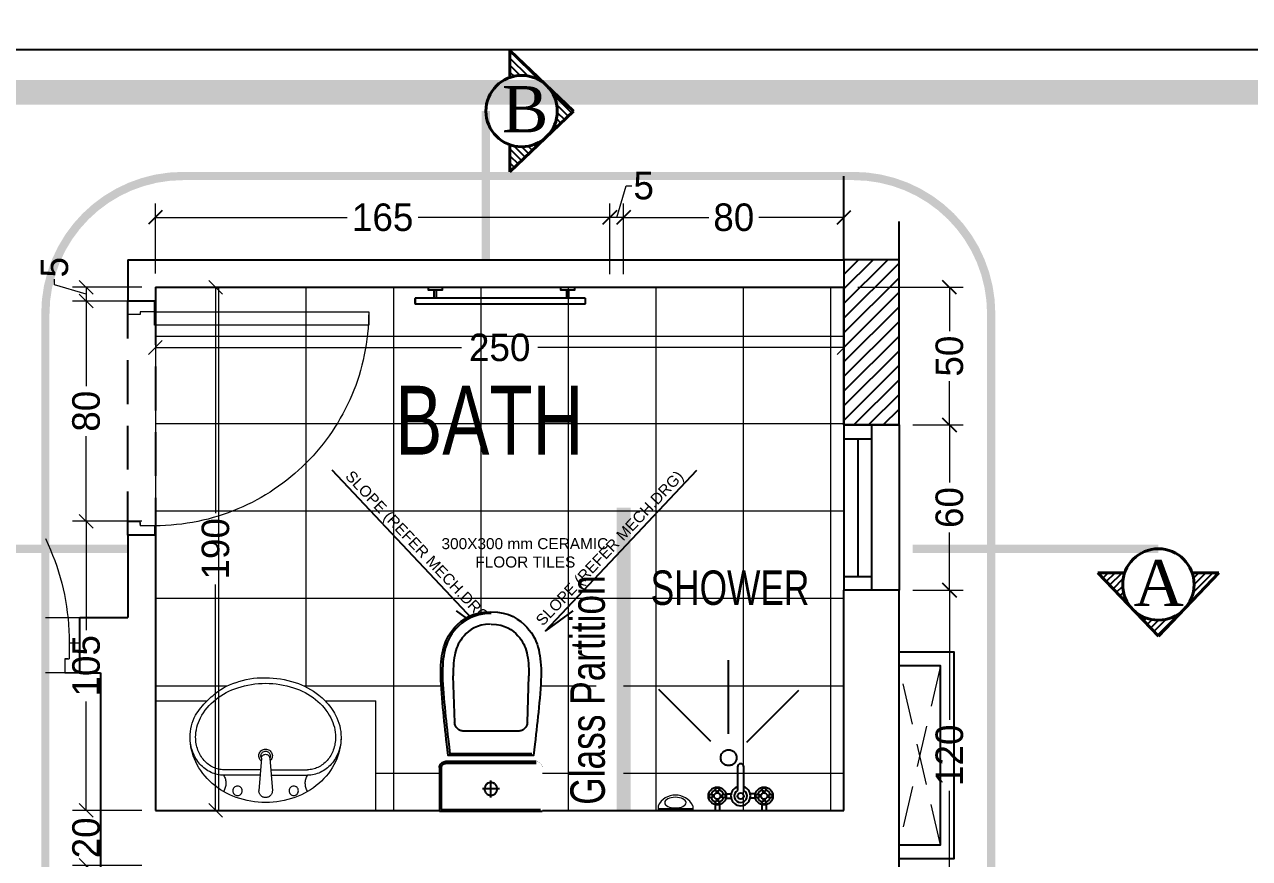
# Model space of a CAD drawing. Header units: centimetres. Extents: x 7997 to 116674, y 1017 to 13844.
# Drawn here: x 48161.3 to 48606.1, y 10478.3 to 10781.3 of the extents above; entities that cross this region are included whole.
import ezdxf
from ezdxf.xclip import XClip

# ---------------------------------------------------------------- set-up
doc = ezdxf.new("R2010")
doc.units = ezdxf.units.CM
doc.header["$LTSCALE"] = 200
doc.header["$XCLIPFRAME"] = 0
doc.header["$PDMODE"] = 2
for name, pattern in [('$0$DASHED', [0.75, 0.5, -0.25]), ('CENTER2', [1.125, 0.75, -0.125, 0.125, -0.125]), ('DASHED', [0.75, 0.5, -0.25]), ('HIDDEN2', [4.7625, 3.175, -1.5875])]:
    doc.linetypes.add(name, pattern=pattern)
for name, color, linetype in [('$0$WIN', 6, 'Continuous'), ('AFP-TOILET FIXTURE', 8, 'Continuous'), ('ARCH-TEXT', 6, 'Continuous'), ('AXIS', 9, 'CENTER2'), ('BATH-FUR', 8, 'Continuous'), ('COL', 1, 'Continuous'), ('DIM', 11, 'Continuous'), ('SLOPE', 4, 'Continuous'), ('STEPS', 7, 'Continuous'), ('TXT', 6, 'Continuous'), ('WINDOR', 6, 'Continuous'), ('wipeout', 85, 'Continuous'), ('Z-RUBBER', 8, 'Continuous')]:
    doc.layers.add(name, color=color, linetype=linetype)
for name, color, linetype, lineweight in [('$1$HAT', 8, 'Continuous', 9), ('FIXTURE', 6, 'Continuous', 13), ('HA', 251, 'Continuous', 0), ('HAT', 8, 'Continuous', 9), ('Layer1', 67, 'Continuous', 9), ('PLAN', 7, 'Continuous', 40), ('TEXT', 6, 'Continuous', 18), ('WALL', 3, 'Continuous', 25)]:
    doc.layers.add(name, color=color, linetype=linetype, lineweight=lineweight)
doc.styles.add('ROMAND', font='times.ttf')
doc.styles.add('Style-Arial', font='arial.ttf')
doc.styles.add('style8', font='swisscl.ttf', dxfattribs={"width": 0.8})
doc.styles.add('T2', font='')
doc.styles.get('T2').set_extended_font_data('Elisia')
doc.dimstyles.new('NORMAL-1', dxfattribs={"dimtxt": 10, "dimasz": 5, "dimexe": 5, "dimexo": 5, "dimgap": 1, "dimtad": 0, "dimdec": 0, "dimdsep": 46, "dimtxsty": 'T2', "dimblk1": 'OBLIQUE', "dimblk2": 'OBLIQUE', "dimsah": 1, "dimcen": 0.09, "dimclrd": 4, "dimclre": 4, "dimclrt": 6, "dimadec": 0, "dimazin": 0, "dimtfac": 1, "dimtdec": 0, "dimtofl": 0, "dimtmove": 1, "dimatfit": 3, "dimldrblk": 'OPEN30', "dimfxl": 0, "dimtolj": 1, "dimtzin": 0, "dimlwd": 5, "dimlwe": 5, "dimarcsym": 0})

# ---------------------------------------------------------------- blocks, each defined once
blk = doc.blocks.new('_OBLIQUE')
at = {"color": 0, "linetype": 'ByBlock'}
blk.add_line((-0.5, -0.5), (0.5, 0.5), dxfattribs=at)
blk = doc.blocks.new('*D133')
at = {"layer": 'Defpoints', "color": 0, "transparency": 16777216}
for p in [(48208.86, 10685.83), (48183.71, 10680.82), (48208.86, 10680.82)]:
    blk.add_point(p, dxfattribs=at)
at = {"layer": 'HAT', "color": 4, "lineweight": 5, "transparency": 16777216}
for p, q in [((48172.21, 10686.78), (48172.21, 10688.78)), ((48183.71, 10683.33), (48172.21, 10686.78)), ((48203.86, 10685.83), (48178.71, 10685.83)), ((48183.71, 10685.83), (48183.71, 10680.82)), ((48203.86, 10680.82), (48178.71, 10680.82))]:
    blk.add_line(p, q, dxfattribs=at)
at = {"layer": 'HAT', "color": 4, "lineweight": 5, "transparency": 16777216, "xscale": 5, "yscale": 5, "zscale": 5}
for p, rotation in [((48183.71, 10685.83), 90), ((48183.71, 10680.82), 270)]:
    blk.add_blockref('_OBLIQUE', p, dxfattribs=dict(at, rotation=rotation))
at = {"layer": 'HAT', "color": 6, "transparency": 16777216, "insert": (48172.21, 10693.11), "char_height": 10, "attachment_point": 5, "rotation": 90, "style": 'T2'}
blk.add_mtext('\\A1;5', dxfattribs=at)
blk = doc.blocks.new('_Open30')
at = {"color": 0, "linetype": 'ByBlock', "lineweight": -2}
for p, q in [((-1, 0.268), (0, 0)), ((0, 0), (-1, -0.268)), ((0, 0), (-1, 0))]:
    blk.add_line(p, q, dxfattribs=at)
blk = doc.blocks.new('*D134')
at = {"layer": 'Defpoints', "color": 0, "transparency": 16777216}
for p in [(48208.86, 10680.82), (48183.71, 10600.82), (48208.86, 10600.82)]:
    blk.add_point(p, dxfattribs=at)
at = {"layer": 'HAT', "color": 4, "lineweight": 5, "transparency": 16777216}
for p, q in [((48203.86, 10680.82), (48178.71, 10680.82)), ((48183.71, 10680.82), (48183.71, 10649.91)), ((48183.71, 10600.82), (48183.71, 10631.72)), ((48203.86, 10600.82), (48178.71, 10600.82))]:
    blk.add_line(p, q, dxfattribs=at)
at = {"layer": 'HAT', "color": 4, "lineweight": 5, "transparency": 16777216, "xscale": 5, "yscale": 5, "zscale": 5}
for p, rotation in [((48183.71, 10680.82), 90), ((48183.71, 10600.82), 270)]:
    blk.add_blockref('_OBLIQUE', p, dxfattribs=dict(at, rotation=rotation))
at = {"layer": 'HAT', "color": 6, "transparency": 16777216, "insert": (48183.71, 10640.82), "char_height": 10, "attachment_point": 5, "rotation": 90, "style": 'T2'}
blk.add_mtext('\\A1;80', dxfattribs=at)
blk = doc.blocks.new('*D135')
at = {"layer": 'Defpoints', "color": 0, "transparency": 16777216}
for p in [(48208.86, 10600.82), (48183.71, 10495.83), (48208.86, 10495.83)]:
    blk.add_point(p, dxfattribs=at)
at = {"layer": 'HAT', "color": 4, "lineweight": 5, "transparency": 16777216}
for p, q in [((48203.86, 10600.82), (48178.71, 10600.82)), ((48183.71, 10600.82), (48183.71, 10561.23)), ((48183.71, 10495.83), (48183.71, 10535.42)), ((48203.86, 10495.83), (48178.71, 10495.83))]:
    blk.add_line(p, q, dxfattribs=at)
at = {"layer": 'HAT', "color": 4, "lineweight": 5, "transparency": 16777216, "xscale": 5, "yscale": 5, "zscale": 5}
for p, rotation in [((48183.71, 10600.82), 90), ((48183.71, 10495.83), 270)]:
    blk.add_blockref('_OBLIQUE', p, dxfattribs=dict(at, rotation=rotation))
at = {"layer": 'HAT', "color": 6, "transparency": 16777216, "insert": (48183.71, 10548.33), "char_height": 10, "attachment_point": 5, "rotation": 90, "style": 'T2'}
blk.add_mtext('\\A1;105', dxfattribs=at)
blk = doc.blocks.new('*D136')
at = {"layer": 'Defpoints', "color": 0, "transparency": 16777216}
for p in [(48208.86, 10495.83), (48183.71, 10475.83), (48208.86, 10475.83)]:
    blk.add_point(p, dxfattribs=at)
at = {"layer": 'HAT', "color": 4, "lineweight": 5, "transparency": 16777216}
for p, q in [((48183.71, 10495.83), (48183.71, 10500.83)), ((48203.86, 10495.83), (48178.71, 10495.83)), ((48203.86, 10475.83), (48178.71, 10475.83)), ((48183.71, 10475.83), (48183.71, 10470.83))]:
    blk.add_line(p, q, dxfattribs=at)
at = {"layer": 'HAT', "color": 4, "lineweight": 5, "transparency": 16777216, "xscale": 5, "yscale": 5, "zscale": 5}
for p, rotation in [((48183.71, 10495.83), 270), ((48183.71, 10475.83), 90)]:
    blk.add_blockref('_OBLIQUE', p, dxfattribs=dict(at, rotation=rotation))
at = {"layer": 'HAT', "color": 6, "transparency": 16777216, "insert": (48183.71, 10485.83), "char_height": 10, "attachment_point": 5, "rotation": 90, "style": 'T2'}
blk.add_mtext('\\A1;20', dxfattribs=at)
blk = doc.blocks.new('*D144')
at = {"layer": 'Defpoints', "color": 0, "transparency": 16777216}
for p in [(48208.86, 10685.83), (48458.86, 10685.83), (48208.86, 10663.95)]:
    blk.add_point(p, dxfattribs=at)
at = {"layer": 'HAT', "color": 4, "lineweight": 5, "transparency": 16777216}
for p, q in [((48208.86, 10680.83), (48208.86, 10658.95)), ((48458.86, 10680.83), (48458.86, 10658.95)), ((48208.86, 10663.95), (48320, 10663.95)), ((48458.86, 10663.95), (48347.72, 10663.95))]:
    blk.add_line(p, q, dxfattribs=at)
at = {"layer": 'HAT', "color": 4, "lineweight": 5, "transparency": 16777216, "xscale": 5, "yscale": 5, "zscale": 5, "rotation": 180}
blk.add_blockref('_OBLIQUE', (48208.86, 10663.95), dxfattribs=at)
at = {"layer": 'HAT', "color": 4, "lineweight": 5, "transparency": 16777216, "xscale": 5, "yscale": 5, "zscale": 5}
blk.add_blockref('_OBLIQUE', (48458.86, 10663.95), dxfattribs=at)
at = {"layer": 'HAT', "color": 6, "transparency": 16777216, "insert": (48333.86, 10663.95), "char_height": 10, "attachment_point": 5, "style": 'T2'}
blk.add_mtext('\\A1;250', dxfattribs=at)
blk = doc.blocks.new('*D145')
at = {"layer": 'Defpoints', "color": 0, "transparency": 16777216}
for p in [(48208.86, 10685.83), (48208.86, 10495.83), (48230.69, 10495.83)]:
    blk.add_point(p, dxfattribs=at)
at = {"layer": 'HAT', "color": 4, "lineweight": 5, "transparency": 16777216}
for p, q in [((48213.86, 10685.83), (48235.69, 10685.83)), ((48230.69, 10685.83), (48230.69, 10603.74)), ((48230.69, 10495.83), (48230.69, 10577.93)), ((48213.86, 10495.83), (48235.69, 10495.83))]:
    blk.add_line(p, q, dxfattribs=at)
at = {"layer": 'HAT', "color": 4, "lineweight": 5, "transparency": 16777216, "xscale": 5, "yscale": 5, "zscale": 5}
for p, rotation in [((48230.69, 10685.83), 90), ((48230.69, 10495.83), 270)]:
    blk.add_blockref('_OBLIQUE', p, dxfattribs=dict(at, rotation=rotation))
at = {"layer": 'HAT', "color": 6, "transparency": 16777216, "insert": (48230.69, 10590.83), "char_height": 10, "attachment_point": 5, "rotation": 90, "style": 'T2'}
blk.add_mtext('\\A1;190', dxfattribs=at)
blk = doc.blocks.new('Faucet - Bathroom top')
for p, q in [((-3.96, 1.33), (-3.96, 2.16)), ((-3.29, 1.33), (-3.29, 2.16)), ((3.28, 1.33), (3.28, 2.16)), ((3.96, 1.33), (3.96, 2.16)), ((-4.11, 0.12), (-4.38, 0.12)), ((-3.75, 0.48), (-3.75, 0.75)), ((-3.5, 0.48), (-3.5, 0.75)), ((-3.15, 0.12), (-2.88, 0.12)), ((-2.29, 0.34), (-1.46, 0.34)), ((2.29, 0.34), (1.46, 0.34)), ((3.14, 0.12), (2.88, 0.12)), ((3.5, 0.48), (3.5, 0.75)), ((3.75, 0.48), (3.75, 0.75)), ((4.1, 0.12), (4.38, 0.12)), ((-4.1, -0.12), (-4.38, -0.12)), ((-3.75, -0.48), (-3.75, -0.75)), ((-3.5, -0.48), (-3.5, -0.75)), ((-3.14, -0.12), (-2.88, -0.12)), ((-2.29, -0.34), (-1.46, -0.34)), ((-0.5, -0.86), (-0.5, -4.5)), ((0.5, -4.5), (0.5, -0.86)), ((2.29, -0.34), (1.46, -0.34)), ((3.15, -0.12), (2.88, -0.12)), ((3.5, -0.48), (3.5, -0.75)), ((3.75, -0.48), (3.75, -0.75)), ((4.11, -0.12), (4.38, -0.12))]:
    blk.add_line(p, q)
for centre, radius in [((-3.62, 0), 1.38), ((-4.62, 0), 0.28), ((-3.62, 0), 0.5), ((-3.62, 1), 0.28), ((-2.62, 0), 0.28), ((0, 0), 0.5), ((3.62, 0), 1.38), ((2.62, 0), 0.28), ((3.62, 0), 0.5), ((3.62, 1), 0.28), ((4.62, 0), 0.28), ((-3.62, -1), 0.28), ((3.62, -1), 0.28)]:
    blk.add_circle(centre, radius)
for centre, radius, start, end in [((-3.62, 0), 1, 105.2407, 164.2093), ((-3.62, 0), 1, 16.4413, 74.0789), ((0, 0), 1.5, 289.6514, 250.3603), ((0, 0), 1, 300.3431, 239.7554), ((3.62, 0), 1, 106.12, 164.0884), ((3.62, 0), 1, 16.2342, 73.9047), ((-3.62, 0), 1, 196.2342, 253.9047), ((-3.62, 0), 1, 286.12, 344.0884), ((3.62, 0), 1, 196.4413, 254.0789), ((3.62, 0), 1, 285.2407, 344.2093), ((0, -4.5), 0.5, 180, 0)]:
    blk.add_arc(centre, radius, start, end)
blk = doc.blocks.new('A$C09BD7A02')
at = {"layer": 'AFP-TOILET FIXTURE', "elevation": 0}
for points in [[(1.7, 620), (0, 618.3)], [(0, 618.3), (0, 1.7)], [(20.4, 618.3), (0, 618.3)], [(18.7, 620), (1.7, 620)], [(20.4, 618.3), (18.7, 620)], [(20.4, 1.7), (20.4, 618.3)], [(0, 1.7), (1.7, 0)], [(20.4, 1.7), (0, 1.7)], [(1.7, 0), (18.7, 0)], [(18.7, 0), (20.4, 1.7)]]:
    blk.add_lwpolyline(points, dxfattribs=at)
at = {"layer": 'AFP-TOILET FIXTURE', "extrusion": (-3.82857e-16, 1, 0)}
for points, elevation in [([(-20.4, -60.4), (-50.4, -103)], 549.7), ([(-20.4, -60.4), (-50.4, -103)], 541.7), ([(-20.4, -114), (-50.4, -156.6)], 68.7), ([(-20.4, -114), (-50.4, -156.6)], 60.7)]:
    blk.add_lwpolyline(points, dxfattribs=dict(at, elevation=elevation))
at = {"layer": 'AFP-TOILET FIXTURE', "elevation": 0}
for points in [[(60.4, 570.7), (60.4, 520.7), (50.4, 520.7), (50.4, 570.7)], [(60.4, 89.7), (60.4, 39.7), (50.4, 39.7), (50.4, 89.7)]]:
    blk.add_lwpolyline(points, close=True, dxfattribs=at)
blk = doc.blocks.new('*D446')
at = {"layer": 'Defpoints', "color": 0, "transparency": 16777216}
for p in [(48458.86, 10685.83), (48478.86, 10635.83), (48497.18, 10635.83)]:
    blk.add_point(p, dxfattribs=at)
at = {"layer": 'DIM', "color": 4, "lineweight": 5, "transparency": 16777216}
for p, q in [((48463.86, 10685.83), (48502.18, 10685.83)), ((48497.18, 10685.83), (48497.18, 10669.93)), ((48497.18, 10635.83), (48497.18, 10651.74)), ((48483.86, 10635.83), (48502.18, 10635.83))]:
    blk.add_line(p, q, dxfattribs=at)
at = {"layer": 'DIM', "color": 4, "lineweight": 5, "transparency": 16777216, "xscale": 5, "yscale": 5, "zscale": 5}
for p, rotation in [((48497.18, 10685.83), 90), ((48497.18, 10635.83), 270)]:
    blk.add_blockref('_OBLIQUE', p, dxfattribs=dict(at, rotation=rotation))
at = {"layer": 'DIM', "color": 6, "transparency": 16777216, "insert": (48497.18, 10660.83), "char_height": 10, "attachment_point": 5, "rotation": 90, "style": 'T2'}
blk.add_mtext('\\A1;50', dxfattribs=at)
blk = doc.blocks.new('*D447')
at = {"layer": 'Defpoints', "color": 0, "transparency": 16777216}
for p in [(48478.86, 10635.83), (48478.86, 10575.83), (48497.18, 10575.83)]:
    blk.add_point(p, dxfattribs=at)
at = {"layer": 'DIM', "color": 4, "lineweight": 5, "transparency": 16777216}
for p, q in [((48483.86, 10635.83), (48502.18, 10635.83)), ((48497.18, 10635.83), (48497.18, 10614.93)), ((48497.18, 10575.83), (48497.18, 10596.74)), ((48483.86, 10575.83), (48502.18, 10575.83))]:
    blk.add_line(p, q, dxfattribs=at)
at = {"layer": 'DIM', "color": 4, "lineweight": 5, "transparency": 16777216, "xscale": 5, "yscale": 5, "zscale": 5}
for p, rotation in [((48497.18, 10635.83), 90), ((48497.18, 10575.83), 270)]:
    blk.add_blockref('_OBLIQUE', p, dxfattribs=dict(at, rotation=rotation))
at = {"layer": 'DIM', "color": 6, "transparency": 16777216, "insert": (48497.18, 10605.83), "char_height": 10, "attachment_point": 5, "rotation": 90, "style": 'T2'}
blk.add_mtext('\\A1;60', dxfattribs=at)
blk = doc.blocks.new('*D448')
at = {"layer": 'Defpoints', "color": 0, "transparency": 16777216}
for p in [(48478.86, 10575.83), (48478.86, 10455.83), (48497.18, 10455.83)]:
    blk.add_point(p, dxfattribs=at)
at = {"layer": 'DIM', "color": 4, "lineweight": 5, "transparency": 16777216}
for p, q in [((48483.86, 10575.83), (48502.18, 10575.83)), ((48497.18, 10575.83), (48497.18, 10528.74)), ((48497.18, 10455.83), (48497.18, 10502.93)), ((48483.86, 10455.83), (48502.18, 10455.83))]:
    blk.add_line(p, q, dxfattribs=at)
at = {"layer": 'DIM', "color": 4, "lineweight": 5, "transparency": 16777216, "xscale": 5, "yscale": 5, "zscale": 5}
for p, rotation in [((48497.18, 10575.83), 90), ((48497.18, 10455.83), 270)]:
    blk.add_blockref('_OBLIQUE', p, dxfattribs=dict(at, rotation=rotation))
at = {"layer": 'DIM', "color": 6, "transparency": 16777216, "insert": (48497.18, 10515.83), "char_height": 10, "attachment_point": 5, "rotation": 90, "style": 'T2'}
blk.add_mtext('\\A1;120', dxfattribs=at)
blk = doc.blocks.new('*D878')
at = {"layer": 'Defpoints', "color": 0, "transparency": 16777216}
for p in [(48378.86, 10711.22), (48378.86, 10685.64), (48458.86, 10685.83)]:
    blk.add_point(p, dxfattribs=at)
at = {"layer": 'DIM', "color": 4, "lineweight": 5, "transparency": 16777216}
for p, q in [((48378.86, 10690.64), (48378.86, 10716.22)), ((48458.86, 10690.83), (48458.86, 10716.22)), ((48378.86, 10711.22), (48409.77, 10711.22)), ((48458.86, 10711.22), (48427.96, 10711.22))]:
    blk.add_line(p, q, dxfattribs=at)
at = {"layer": 'DIM', "color": 4, "lineweight": 5, "transparency": 16777216, "xscale": 5, "yscale": 5, "zscale": 5, "rotation": 180}
blk.add_blockref('_OBLIQUE', (48378.86, 10711.22), dxfattribs=at)
at = {"layer": 'DIM', "color": 4, "lineweight": 5, "transparency": 16777216, "xscale": 5, "yscale": 5, "zscale": 5}
blk.add_blockref('_OBLIQUE', (48458.86, 10711.22), dxfattribs=at)
at = {"layer": 'DIM', "color": 6, "transparency": 16777216, "insert": (48418.86, 10711.22), "char_height": 10, "attachment_point": 5, "style": 'T2'}
blk.add_mtext('\\A1;80', dxfattribs=at)
blk = doc.blocks.new('*D879')
at = {"layer": 'Defpoints', "color": 0, "transparency": 16777216}
for p in [(48373.86, 10711.22), (48373.86, 10685.64), (48378.86, 10685.64)]:
    blk.add_point(p, dxfattribs=at)
at = {"layer": 'DIM', "color": 4, "lineweight": 5, "transparency": 16777216}
for p, q in [((48376.36, 10711.22), (48379.81, 10722.72)), ((48379.81, 10722.72), (48381.81, 10722.72)), ((48373.86, 10690.64), (48373.86, 10716.22)), ((48378.86, 10690.64), (48378.86, 10716.22)), ((48378.86, 10711.22), (48373.86, 10711.22))]:
    blk.add_line(p, q, dxfattribs=at)
at = {"layer": 'DIM', "color": 4, "lineweight": 5, "transparency": 16777216, "xscale": 5, "yscale": 5, "zscale": 5, "rotation": 180}
blk.add_blockref('_OBLIQUE', (48373.86, 10711.22), dxfattribs=at)
at = {"layer": 'DIM', "color": 4, "lineweight": 5, "transparency": 16777216, "xscale": 5, "yscale": 5, "zscale": 5}
blk.add_blockref('_OBLIQUE', (48378.86, 10711.22), dxfattribs=at)
at = {"layer": 'DIM', "color": 6, "transparency": 16777216, "insert": (48386.14, 10722.72), "char_height": 10, "attachment_point": 5, "style": 'T2'}
blk.add_mtext('\\A1;5', dxfattribs=at)
blk = doc.blocks.new('*D880')
at = {"layer": 'Defpoints', "color": 0, "transparency": 16777216}
for p in [(48208.86, 10711.22), (48208.86, 10685.83), (48373.86, 10685.64)]:
    blk.add_point(p, dxfattribs=at)
at = {"layer": 'DIM', "color": 4, "lineweight": 5, "transparency": 16777216}
for p, q in [((48208.86, 10690.83), (48208.86, 10716.22)), ((48373.86, 10690.64), (48373.86, 10716.22)), ((48208.86, 10711.22), (48278.46, 10711.22)), ((48373.86, 10711.22), (48304.27, 10711.22))]:
    blk.add_line(p, q, dxfattribs=at)
at = {"layer": 'DIM', "color": 4, "lineweight": 5, "transparency": 16777216, "xscale": 5, "yscale": 5, "zscale": 5, "rotation": 180}
blk.add_blockref('_OBLIQUE', (48208.86, 10711.22), dxfattribs=at)
at = {"layer": 'DIM', "color": 4, "lineweight": 5, "transparency": 16777216, "xscale": 5, "yscale": 5, "zscale": 5}
blk.add_blockref('_OBLIQUE', (48373.86, 10711.22), dxfattribs=at)
at = {"layer": 'DIM', "color": 6, "transparency": 16777216, "insert": (48291.36, 10711.22), "char_height": 10, "attachment_point": 5, "style": 'T2'}
blk.add_mtext('\\A1;165', dxfattribs=at)
blk = doc.blocks.new('08-TITLE SHEET-selattin', base_point=(45714.81, -203081.37))
at = {"color": 0}
blk.add_lwpolyline([(51244.81, -203081.37), (45714.81, -203081.37), (45714.81, -206921.37), (51244.81, -206921.37)], close=True, dxfattribs=at)
at = {"color": 0, "linetype": 'ByBlock', "const_width": 17.04}
blk.add_lwpolyline([(45744.29, -206891.89), (51215.34, -206891.89), (51215.34, -203110.84), (45744.29, -203110.84)], close=True, dxfattribs=at)
at = {"layer": 'HA', "ltscale": 1.2}
blk.add_lwpolyline([(45714.81, -203081.37), (51244.81, -203081.37), (51244.81, -206921.37), (45714.81, -206921.37)], close=True, dxfattribs=at)
blk = doc.blocks.new('A$C414D25BB')
at = {"layer": 'Z-RUBBER', "ltscale": 0.05}
h = blk.add_hatch(dxfattribs=at)
h.set_pattern_fill('ANSI31', color=256, style=0)
h.set_pattern_definition([(45, (-21734.0303, -7392.24753), (-0.08838834765, 0.08838834765), [])])
h.paths.add_polyline_path([(0.114, 0.0618, -5.138733), (0.1155, 0.0618), (0.1155, 0.0603), (0.1162, 0.0603), (0.1155, 0.0581), (0.1162, 0.0581), (0.1147, 0.0556), (0.1132, 0.0581), (0.114, 0.0581), (0.1132, 0.0603), (0.114, 0.0603)])
at = {"layer": 'FIXTURE'}
for p, q in [((0.8572, 0.9156), (0.8572, 0.1156)), ((0.9072, 0.9156), (0.8572, 0.9156)), ((0.9072, 0.1156), (0.9072, 0.9156)), ((0.1072, 0.1156), (0.0722, 0.1156)), ((0.0722, 0.1156), (0.0722, 0.0156)), ((0.1072, 0.1156), (0.1072, 0.0616)), ((0.8572, 0.1156), (0.9072, 0.1156)), ((0.9072, 0.1156), (0.9472, 0.1156)), ((0.9072, 0.1156), (0.9072, 0.0616)), ((0.9472, 0.1156), (0.9472, 0.0156)), ((0.1192, 0.0616), (0.1072, 0.0616)), ((0.1122, 0.0616), (0.1222, 0.0616)), ((0.1222, 0.0616), (0.1222, 0.0156)), ((0.9072, 0.0616), (0.8972, 0.0616)), ((0.8972, 0.0616), (0.8972, 0.0156)), ((0.1222, 0.0156), (0.0722, 0.0156)), ((0.8972, 0.0156), (0.9472, 0.0156))]:
    blk.add_line(p, q, dxfattribs=at)
blk.add_lwpolyline([(0.9055, 0.0616), (0.904, 0.0616)], dxfattribs=at)
blk.add_arc((0.9072, 0.1156), 0.8, 90, 180, dxfattribs=at)
blk = doc.blocks.new('A$C397E50C8')
at = {"layer": 'Layer1', "color": 8}
for p, q in [((0.8, 0.514), (0.8, 0.114)), ((0.385, 0.3222), (0.3755, 0.441)), ((0.415, 0.3222), (0.4245, 0.441)), ((0.38, 0.3845), (0.2477, 0.3845)), ((0.38, 0.3645), (0.2477, 0.3645)), ((0.42, 0.3845), (0.5523, 0.3845)), ((0.42, 0.3645), (0.5523, 0.3645)), ((0, 0.114), (0.1875, 0.114)), ((0.6161, 0.114), (0.8, 0.114))]:
    blk.add_line(p, q, dxfattribs=at)
for centre in [(0.298, 0.441), (0.502, 0.441)]:
    blk.add_circle(centre, 0.017, dxfattribs=at)
for centre, radius, start, end in [((0.3861, 0.2061), 0.275, 109.7015, 130.8429), ((0.4, 0.1673), 0.3162, 90, 109.7015), ((0.4, 0.441), 0.0245, 0, 180), ((0.4, 0.1673), 0.3162, 70.2985, 90), ((0.4139, 0.2061), 0.275, 49.1571, 70.2985), ((0.3647, 0.2308), 0.2423, 130.8429, 154.3988), ((0.1998, 0.4137), 0.0561, 328.5927, 32.0804), ((0.6002, 0.4137), 0.0561, 147.9196, 211.4073), ((0.4353, 0.2308), 0.2423, 25.6012, 49.1571), ((0.2545, 0.2621), 0.1239, 115.1324, 138.557), ((0.2545, 0.2621), 0.1039, 115.1324, 138.557), ((0.2477, 0.2766), 0.1079, 90, 115.1324), ((0.2477, 0.2766), 0.0879, 90, 115.1324), ((0.5523, 0.2766), 0.1079, 64.8676, 90), ((0.5523, 0.2766), 0.0879, 64.8676, 90), ((0.5455, 0.2621), 0.1039, 41.443, 64.8676), ((0.5455, 0.2621), 0.1239, 41.443, 64.8676), ((0.3317, 0.2466), 0.2057, 154.3988, 180), ((0.2652, 0.2527), 0.1381, 138.557, 159.911), ((0.2652, 0.2527), 0.1181, 138.557, 159.911), ((0.4, 0.314), 0.0245, 130.1483, 49.8517), ((0.4, 0.314), 0.017, 151.52, 28.48), ((0.4, 0.3234), 0.015, 184.5957, 355.4043), ((0.5348, 0.2527), 0.1181, 20.089, 41.443), ((0.5348, 0.2527), 0.1381, 20.089, 41.443), ((0.4683, 0.2466), 0.2057, 0, 25.6012), ((0.2818, 0.2466), 0.1558, 159.911, 180), ((0.2818, 0.2466), 0.1358, 159.911, 180), ((0.5182, 0.2466), 0.1358, 0, 20.089), ((0.5182, 0.2466), 0.1558, 0, 20.089), ((0.298, 0.2466), 0.172, 180, 207.7048), ((0.298, 0.2466), 0.152, 180, 207.7048), ((0.502, 0.2466), 0.152, 332.2952, 0), ((0.502, 0.2466), 0.172, 332.2952, 0), ((0.39, 0.3175), 0.2871, 211.6966, 225.1435), ((0.3472, 0.2725), 0.2075, 207.7048, 231.7336), ((0.4528, 0.2725), 0.2075, 308.2664, 332.2952), ((0.4528, 0.2725), 0.2275, 315.8627, 332.2952), ((0.39, 0.3175), 0.2871, 225.1435, 230.6034), ((0.3551, 0.2568), 0.2183, 227.5536, 253.317), ((0.3792, 0.313), 0.2592, 231.7336, 251.9061), ((0.4208, 0.313), 0.2592, 288.0939, 308.2664), ((0.4208, 0.313), 0.2792, 288.0939, 308.2664), ((0.4528, 0.2725), 0.2275, 308.2664, 315.8627), ((0.39, 0.3175), 0.2871, 249.6954, 271.4336), ((0.4, 0.3768), 0.3263, 251.9061, 270), ((0.4, 0.3768), 0.3263, 270, 288.0939), ((0.4, 0.3768), 0.3463, 270, 288.0939), ((0.4, 0.3768), 0.3463, 269.5314, 270)]:
    blk.add_arc(centre, radius, start, end, dxfattribs=at)
blk = doc.blocks.new('CLOSET')
blk.add_wipeout([(-2144343.9545, -2148345.497), (-2144343.7934, -2148345.4974), (-2144343.7873, -2148345.4993), (-2144343.7794, -2148345.505), (-2144343.7776, -2148345.508), (-2144343.7751, -2148345.515), (-2144343.7744, -2148345.5189), (-2144343.7744, -2148345.8484), (-2144343.7759, -2148345.8564), (-2144343.7786, -2148345.8613), (-2144343.7808, -2148345.8639), (-2144343.7831, -2148345.8657), (-2144343.7887, -2148345.8686), (-2144343.7919, -2148345.8699), (-2144343.7963, -2148345.8703), (-2144343.9545, -2148345.8703), (-2144343.9545, -2148345.5064)]).dxf.layer = 'wipeout'
at = {"layer": 'BATH-FUR', "color": 8, "linetype": 'Continuous'}
for p, q in [((-2144343.9545, -2148345.8703), (-2144343.9545, -2148345.497)), ((-2144343.9479, -2148345.8638), (-2144343.9479, -2148345.5036)), ((-2144343.781, -2148345.5189), (-2144343.781, -2148345.8484)), ((-2144343.8736, -2148345.6527), (-2144343.8736, -2148345.7146)), ((-2144343.9045, -2148345.6837), (-2144343.8426, -2148345.6837)), ((-2144343.7963, -2148345.8703), (-2144343.9545, -2148345.8703)), ((-2144343.7963, -2148345.8638), (-2144343.9479, -2148345.8638))]:
    blk.add_line(p, q, dxfattribs=at)
blk.add_circle((-2144343.8736, -2148345.6838), 0.0231, dxfattribs=at)
blk.add_arc((-2144343.7963, -2148345.8484), 0.0153, 270, 0, dxfattribs=at)
blk.add_wipeout([(-2144343.7525, -2148345.529), (-2144343.6907, -2148345.5216), (-2144343.6597, -2148345.5181), (-2144343.6433, -2148345.5164), (-2144343.6188, -2148345.5138), (-2144343.6024, -2148345.5122), (-2144343.5802, -2148345.51), (-2144343.5662, -2148345.5087), (-2144343.5443, -2148345.5068), (-2144343.5269, -2148345.5052), (-2144343.5042, -2148345.5036), (-2144343.4818, -2148345.5024), (-2144343.4616, -2148345.5017), (-2144343.4433, -2148345.5016), (-2144343.4304, -2148345.502), (-2144343.4241, -2148345.5022), (-2144343.4064, -2148345.5037), (-2144343.4006, -2148345.5043), (-2144343.3841, -2148345.5069), (-2144343.3682, -2148345.5103), (-2144343.3578, -2148345.513), (-2144343.3464, -2148345.5167), (-2144343.3403, -2148345.5191), (-2144343.331, -2148345.5231), (-2144343.3209, -2148345.5283), (-2144343.3093, -2148345.5352), (-2144343.3036, -2148345.5392), (-2144343.2967, -2148345.5442), (-2144343.2916, -2148345.5486), (-2144343.2841, -2148345.5554), (-2144343.276, -2148345.5631), (-2144343.2639, -2148345.5775), (-2144343.2521, -2148345.5953), (-2144343.2478, -2148345.6028), (-2144343.2424, -2148345.6158), (-2144343.239, -2148345.625), (-2144343.2361, -2148345.6348), (-2144343.234, -2148345.644), (-2144343.2331, -2148345.6494), (-2144343.2308, -2148345.6692), (-2144343.2303, -2148345.6868), (-2144343.2309, -2148345.7003), (-2144343.2319, -2148345.7114), (-2144343.2337, -2148345.7216), (-2144343.2349, -2148345.7287), (-2144343.2385, -2148345.741), (-2144343.2421, -2148345.7512), (-2144343.2442, -2148345.7563), (-2144343.2497, -2148345.767), (-2144343.2521, -2148345.7723), (-2144343.2594, -2148345.7837), (-2144343.2683, -2148345.7954), (-2144343.2781, -2148345.8063), (-2144343.2916, -2148345.819), (-2144343.2991, -2148345.825), (-2144343.3105, -2148345.833), (-2144343.3171, -2148345.8374), (-2144343.3272, -2148345.8428), (-2144343.3373, -2148345.8474), (-2144343.3526, -2148345.8529), (-2144343.363, -2148345.8559), (-2144343.3787, -2148345.8597), (-2144343.4006, -2148345.8633), (-2144343.4367, -2148345.8659), (-2144343.4639, -2148345.8659), (-2144343.4943, -2148345.8646), (-2144343.5186, -2148345.863), (-2144343.5436, -2148345.861), (-2144343.5774, -2148345.8579), (-2144343.6106, -2148345.8546), (-2144343.627, -2148345.8529), (-2144343.6559, -2148345.8499), (-2144343.6729, -2148345.848), (-2144343.6936, -2148345.8457), (-2144343.7223, -2148345.8421), (-2144343.7525, -2148345.8386), (-2144343.7525, -2148345.5476)]).dxf.layer = 'wipeout'
at = {"color": 8, "ltscale": 0.001, "const_width": 0.000508}
for points in [[(-2144343.9545, -2148345.497), (-2144343.7963, -2148345.497), (-2144343.7906, -2148345.4978), (-2144343.7839, -2148345.5008), (-2144343.7794, -2148345.505), (-2144343.7759, -2148345.5111), (-2144343.7744, -2148345.5189), (-2144343.7744, -2148345.8484), (-2144343.7759, -2148345.8564), (-2144343.7786, -2148345.8613), (-2144343.7808, -2148345.8639), (-2144343.7854, -2148345.8674), (-2144343.7919, -2148345.8699), (-2144343.7963, -2148345.8703), (-2144343.9545, -2148345.8703), (-2144343.9545, -2148345.497)], [(-2144343.7525, -2148345.529), (-2144343.7525, -2148345.8386), (-2144343.6515, -2148345.8504), (-2144343.5858, -2148345.857), (-2144343.5269, -2148345.8624), (-2144343.4865, -2148345.865), (-2144343.4464, -2148345.866), (-2144343.421, -2148345.8651), (-2144343.4006, -2148345.8633), (-2144343.3787, -2148345.8597), (-2144343.363, -2148345.8559), (-2144343.3475, -2148345.8513), (-2144343.3323, -2148345.8451), (-2144343.3171, -2148345.8374), (-2144343.3039, -2148345.8286), (-2144343.2944, -2148345.8213), (-2144343.2832, -2148345.8114), (-2144343.2731, -2148345.8011), (-2144343.2635, -2148345.7896), (-2144343.2552, -2148345.7777), (-2144343.2442, -2148345.7563), (-2144343.24, -2148345.7461), (-2144343.2349, -2148345.7289), (-2144343.2313, -2148345.7076), (-2144343.2305, -2148345.693), (-2144343.2302, -2148345.6806), (-2144343.231, -2148345.6647), (-2144343.2331, -2148345.6494), (-2144343.2349, -2148345.6387), (-2144343.2406, -2148345.6197), (-2144343.2507, -2148345.5979), (-2144343.2639, -2148345.5775), (-2144343.276, -2148345.5631), (-2144343.2887, -2148345.5511), (-2144343.3036, -2148345.5392), (-2144343.3145, -2148345.5319), (-2144343.3272, -2148345.5248), (-2144343.3424, -2148345.5182), (-2144343.3526, -2148345.5147), (-2144343.3714, -2148345.5096), (-2144343.3877, -2148345.5063), (-2144343.4043, -2148345.5039), (-2144343.4304, -2148345.502), (-2144343.4518, -2148345.5015), (-2144343.4713, -2148345.5019), (-2144343.4922, -2148345.5028), (-2144343.5042, -2148345.5036), (-2144343.5223, -2148345.5049), (-2144343.5662, -2148345.5087), (-2144343.5942, -2148345.5114), (-2144343.6224, -2148345.5142), (-2144343.6515, -2148345.5172), (-2144343.6907, -2148345.5216), (-2144343.7525, -2148345.529)]]:
    blk.add_lwpolyline(points, dxfattribs=at)
at = {"layer": 'BATH-FUR', "color": 8, "linetype": 'Continuous'}
for p, q in [((-2144343.7744, -2148345.5189), (-2144343.7744, -2148345.8484)), ((-2144343.7459, -2148345.5348), (-2144343.7459, -2148345.8328)), ((-2144343.6319, -2148345.5514), (-2144343.4631, -2148345.5464)), ((-2144343.6637, -2148345.5842), (-2144343.6637, -2148345.7825)), ((-2144343.6319, -2148345.8153), (-2144343.4631, -2148345.8203))]:
    blk.add_line(p, q, dxfattribs=at)
for points in [[(-2144343.23, -2148345.6841), (-2144343.2313, -2148345.66), (-2144343.2349, -2148345.6387), (-2144343.2406, -2148345.6197), (-2144343.2478, -2148345.6028), (-2144343.2564, -2148345.5879), (-2144343.2659, -2148345.5747), (-2144343.276, -2148345.5631), (-2144343.2864, -2148345.553), (-2144343.2967, -2148345.5442), (-2144343.307, -2148345.5367), (-2144343.3171, -2148345.5302), (-2144343.3272, -2148345.5248), (-2144343.3373, -2148345.5202), (-2144343.3475, -2148345.5163), (-2144343.3578, -2148345.513), (-2144343.3682, -2148345.5103), (-2144343.3787, -2148345.5079), (-2144343.3895, -2148345.5059), (-2144343.4006, -2148345.5043), (-2144343.4121, -2148345.5031), (-2144343.4241, -2148345.5022), (-2144343.4367, -2148345.5017), (-2144343.4499, -2148345.5015), (-2144343.4639, -2148345.5017), (-2144343.4787, -2148345.5022), (-2144343.4943, -2148345.5029), (-2144343.5104, -2148345.504), (-2144343.5269, -2148345.5052), (-2144343.5436, -2148345.5066), (-2144343.5605, -2148345.5081), (-2144343.5774, -2148345.5097), (-2144343.5942, -2148345.5114), (-2144343.6106, -2148345.513), (-2144343.627, -2148345.5147), (-2144343.6433, -2148345.5164), (-2144343.6597, -2148345.5181), (-2144343.6764, -2148345.52), (-2144343.6936, -2148345.5219), (-2144343.7113, -2148345.524), (-2144343.7525, -2148345.529), (-2144343.7525, -2148345.8386), (-2144343.7113, -2148345.8436), (-2144343.6936, -2148345.8457), (-2144343.6764, -2148345.8476), (-2144343.6597, -2148345.8495), (-2144343.6433, -2148345.8512), (-2144343.627, -2148345.8529), (-2144343.6106, -2148345.8546), (-2144343.5942, -2148345.8562), (-2144343.5774, -2148345.8579), (-2144343.5605, -2148345.8595), (-2144343.5436, -2148345.861), (-2144343.5269, -2148345.8624), (-2144343.5104, -2148345.8636), (-2144343.4943, -2148345.8646), (-2144343.4787, -2148345.8654), (-2144343.4639, -2148345.8659), (-2144343.4499, -2148345.8661), (-2144343.4367, -2148345.8659), (-2144343.4241, -2148345.8654), (-2144343.4121, -2148345.8645), (-2144343.4006, -2148345.8633), (-2144343.3895, -2148345.8617), (-2144343.3787, -2148345.8597), (-2144343.3682, -2148345.8573), (-2144343.3578, -2148345.8546), (-2144343.3475, -2148345.8513), (-2144343.3373, -2148345.8474), (-2144343.3272, -2148345.8428), (-2144343.3171, -2148345.8374), (-2144343.307, -2148345.8309), (-2144343.2967, -2148345.8234), (-2144343.2864, -2148345.8146), (-2144343.276, -2148345.8045), (-2144343.2659, -2148345.7929), (-2144343.2564, -2148345.7797), (-2144343.2478, -2148345.7648), (-2144343.2406, -2148345.7479), (-2144343.2349, -2148345.7289), (-2144343.2313, -2148345.7076), (-2144343.23, -2148345.6835)], [(-2144343.2365, -2148345.6832), (-2144343.2378, -2148345.7069), (-2144343.2414, -2148345.7274), (-2144343.2468, -2148345.7457), (-2144343.2537, -2148345.7618), (-2144343.2619, -2148345.7762), (-2144343.2711, -2148345.7888), (-2144343.2808, -2148345.7999), (-2144343.2908, -2148345.8097), (-2144343.3008, -2148345.8182), (-2144343.3107, -2148345.8255), (-2144343.3204, -2148345.8317), (-2144343.3301, -2148345.8369), (-2144343.3398, -2148345.8414), (-2144343.3496, -2148345.8451), (-2144343.3596, -2148345.8482), (-2144343.3697, -2148345.8509), (-2144343.38, -2148345.8532), (-2144343.3906, -2148345.8552), (-2144343.4014, -2148345.8567), (-2144343.4127, -2148345.858), (-2144343.4245, -2148345.8588), (-2144343.4369, -2148345.8593), (-2144343.4499, -2148345.8595), (-2144343.4638, -2148345.8593), (-2144343.4785, -2148345.8589), (-2144343.4939, -2148345.8581), (-2144343.5099, -2148345.8571), (-2144343.5263, -2148345.8558), (-2144343.5431, -2148345.8544), (-2144343.5599, -2148345.8529), (-2144343.5768, -2148345.8513), (-2144343.5935, -2148345.8497), (-2144343.61, -2148345.848), (-2144343.6263, -2148345.8464), (-2144343.6426, -2148345.8447), (-2144343.659, -2148345.8429), (-2144343.6757, -2148345.8411), (-2144343.6928, -2148345.8392), (-2144343.7105, -2148345.8371), (-2144343.7459, -2148345.8328), (-2144343.7459, -2148345.5348)], [(-2144343.2749, -2148345.6822), (-2144343.276, -2148345.6638), (-2144343.2789, -2148345.6476), (-2144343.2832, -2148345.6338), (-2144343.2885, -2148345.6218), (-2144343.2947, -2148345.6112), (-2144343.3016, -2148345.6018), (-2144343.3092, -2148345.5933), (-2144343.3171, -2148345.5856), (-2144343.3251, -2148345.5789), (-2144343.3329, -2148345.5732), (-2144343.3404, -2148345.5685), (-2144343.3478, -2148345.5645), (-2144343.3552, -2148345.5612), (-2144343.3628, -2148345.5584), (-2144343.3708, -2148345.5559), (-2144343.3792, -2148345.5536), (-2144343.3881, -2148345.5517), (-2144343.3972, -2148345.55), (-2144343.4066, -2148345.5487), (-2144343.4165, -2148345.5476), (-2144343.427, -2148345.5469), (-2144343.4382, -2148345.5464), (-2144343.4631, -2148345.5463)], [(-2144343.2749, -2148345.6846), (-2144343.276, -2148345.7029), (-2144343.2789, -2148345.7191), (-2144343.2832, -2148345.7329), (-2144343.2885, -2148345.745), (-2144343.2947, -2148345.7555), (-2144343.3016, -2148345.7649), (-2144343.3092, -2148345.7734), (-2144343.3171, -2148345.7811), (-2144343.3251, -2148345.7879), (-2144343.3329, -2148345.7935), (-2144343.3404, -2148345.7982), (-2144343.3478, -2148345.8022), (-2144343.3552, -2148345.8055), (-2144343.3628, -2148345.8083), (-2144343.3708, -2148345.8108), (-2144343.3792, -2148345.8131), (-2144343.3881, -2148345.815), (-2144343.3972, -2148345.8167), (-2144343.4066, -2148345.818), (-2144343.4165, -2148345.8191), (-2144343.427, -2148345.8198), (-2144343.4382, -2148345.8203), (-2144343.4631, -2148345.8205)]]:
    blk.add_lwpolyline(points, dxfattribs=at)
for centre, radius, start, end in [((-2144343.6309, -2148345.5842), 0.0329, 91.6968, 180), ((-2144343.6309, -2148345.7825), 0.0329, 180, 268.3032), ((-2144343.7963, -2148345.8484), 0.0219, 270, 0)]:
    blk.add_arc(centre, radius, start, end, dxfattribs=at)
blk = doc.blocks.new('05-GF COLUMNS-Essa', base_point=(34188.06, 8657))
at = {"layer": 'COL', "ltscale": 0.05}
h = blk.add_hatch(dxfattribs=at)
h.set_pattern_fill('ANSI31', color=8, scale=30)
h.set_pattern_definition([(45, (-39757.2027, -54636.4848), (-2.65165043, 2.65165043), [])])
h.paths.add_polyline_path([(35208.06, 9677), (35228.06, 9677), (35228.06, 9737), (35208.06, 9737)])
at = {"layer": 'COL'}
blk.add_lwpolyline([(35208.06, 9677), (35228.06, 9677), (35228.06, 9737), (35208.06, 9737)], close=True, dxfattribs=at)
blk = doc.blocks.new('02-GROUND FLOOR PLAN-selattin', base_point=(28755.36, 25545.28))
at = {"layer": '$0$WIN'}
for points in [[(28725.36, 24882.78), (28745.36, 24882.78), (28745.36, 24957.78), (28725.36, 24957.78)], [(28725.36, 24887.78), (28740.36, 24887.78), (28740.36, 24952.78), (28725.36, 24952.78)]]:
    blk.add_lwpolyline(points, dxfattribs=at)
at = {"layer": '$1$HAT', "linetype": '$0$DASHED', "ltscale": 0.15}
for p, q in [((28740.36, 24952.78), (28725.36, 24887.78)), ((28740.36, 24887.78), (28725.36, 24952.78))]:
    blk.add_line(p, q, dxfattribs=at)
at = {"layer": 'BATH-FUR'}
for p, q in [((28663.49, 24928.13), (28663.49, 24954.81)), ((28657.03, 24925.28), (28638.15, 24944.15)), ((28670.14, 24925.05), (28689.01, 24943.92))]:
    blk.add_line(p, q, dxfattribs=at)
blk.add_circle((28663.49, 24919.39), 2.88, dxfattribs=at)
at = {"layer": 'DIM', "color": 8, "const_width": 5}
blk.add_lwpolyline([(28625.36, 24900.08), (28625.36, 25010.28)], dxfattribs=at)
at = {"layer": 'HAT', "ltscale": 0.15}
for p, q in [((28332.86, 24970.28), (28427.86, 24970.28)), ((28427.86, 24950.28), (28332.86, 24950.28))]:
    blk.add_line(p, q, dxfattribs=at)
at = {"layer": 'STEPS', "color": 8, "linetype": 'HIDDEN2', "ltscale": 0.025}
for p, q in [((28445.36, 25000.26), (28445.36, 25085.26)), ((28455.36, 25085.26), (28455.36, 25000.26))]:
    blk.add_line(p, q, dxfattribs=at)
at = {"layer": 'WALL'}
for p, q in [((28705.36, 25100.28), (28705.36, 25515.28)), ((28445.36, 25100.28), (28705.36, 25100.28)), ((28445.36, 25100.28), (28445.36, 25085.26)), ((28455.36, 25090.28), (28705.36, 25090.28)), ((28455.36, 25090.28), (28455.36, 25085.26)), ((28705.36, 25040.28), (28705.36, 25090.28)), ((28455.36, 25085.26), (28445.36, 25085.26)), ((28725.36, 25040.28), (28705.36, 25040.28)), ((28445.36, 25000.26), (28445.36, 24970.28)), ((28455.36, 25000.26), (28445.36, 25000.26)), ((28455.36, 25000.26), (28455.36, 24900.28)), ((28725.36, 24980.28), (28705.36, 24980.28)), ((28705.36, 24900.28), (28705.36, 24980.28)), ((28725.36, 24860.28), (28725.36, 24980.28)), ((28427.86, 24970.28), (28445.36, 24970.28)), ((28427.86, 24950.28), (28427.86, 24970.28)), ((28427.86, 24950.28), (28435.36, 24950.28)), ((28435.36, 24950.28), (28435.36, 24810.28)), ((28455.36, 24900.28), (28705.36, 24900.28))]:
    blk.add_line(p, q, dxfattribs=at)
blk.add_lwpolyline([(28725.36, 25040.28), (28725.36, 25435.28), (28755.36, 25435.28), (28755.36, 25565.28), (28625.36, 25565.28), (28625.36, 25535.28), (28615.36, 25535.28)], dxfattribs=at)
at = {"layer": 'WINDOR'}
for p, q in [((28705.36, 25040.28), (28705.36, 24980.28)), ((28715.36, 25040.28), (28715.36, 24980.28)), ((28725.36, 25040.28), (28725.36, 24980.28)), ((28705.36, 25035.28), (28715.36, 25035.28)), ((28710.36, 25035.28), (28710.36, 24985.28)), ((28705.36, 24985.28), (28715.36, 24985.28))]:
    blk.add_line(p, q, dxfattribs=at)
at = {"layer": 'WALL', "color": 0, "xscale": -97.1428572279331, "yscale": 97.1428572279331, "zscale": 97.1428572279331, "rotation": 270}
blk.add_blockref('A$C414D25BB', (28443.84, 24993.24), dxfattribs=at)
at = {"layer": 'WALL', "color": 0, "xscale": -108.5714285601499, "yscale": 108.5714285601499, "zscale": 108.5714285601499}
blk.add_blockref('A$C414D25BB', (28435.7, 24948.58), dxfattribs=at)
at = {"layer": 'WALL', "xscale": -99.99999999999999, "yscale": 99.99999999999999, "zscale": 99.99999999999999, "rotation": 179.9999997198161}
blk.add_blockref('A$C397E50C8', (28455.36, 24951.48), dxfattribs=at)
at = {"layer": 'TEXT', "style": 'style8'}
for s, height, p in [('BATH', 25, (28542.43, 25029.5)), ('SHOWER', 12.5, (28635.16, 24974.91))]:
    blk.add_text(s, height=height, dxfattribs=at).set_placement(p)
blk.add_text('Glass Partition', height=12.5, rotation=90, dxfattribs=at).set_placement((28618.53, 24902.31))
at = {"layer": 'BATH-FUR', "xscale": -100.0000000000007, "yscale": 100.0000000000007, "zscale": 100.0000000000007, "rotation": 270}
blk.add_blockref('CLOSET', (214863145.54, 214459295.42), dxfattribs=at)
at = {"color": 6, "ltscale": 2}
blk.add_blockref('05-GF COLUMNS-Essa', (27685.36, 24020.28), dxfattribs=at)

msp = doc.modelspace()

# ---------------------------------------------------------------- hatches: boundary and pattern name
at = {"layer": 'TXT'}
h = msp.add_hatch(dxfattribs=at)
h.set_pattern_fill('ANSI31', color=256, scale=5.7375, angle=990, style=0)
h.set_pattern_definition([(135, (49441.3215, 9751.5441), (-1.2678204, -1.2678204), [])])
h.paths.add_polyline_path([(48341.8239, 10736.8773, -0.08394009), (48337.5626, 10737.5978), (48337.5626, 10727.8285), (48360.6025, 10749.8382), (48337.5626, 10771.848), (48337.5626, 10762.0816, -0.08394009), (48341.8239, 10762.8021, -1.00000012)])
h = msp.add_hatch(dxfattribs=at)
h.set_pattern_fill('ANSI31', color=256, scale=5.7375, angle=1080, style=0)
h.set_pattern_definition([(225, (48917.7753, 11703.2946), (1.2678204, -1.2678204), [])])
h.paths.add_polyline_path([(48560.076, 10577.8723, -0.08394009), (48560.7965, 10582.1336), (48551.0273, 10582.1336), (48573.037, 10559.0936), (48595.0467, 10582.1336), (48585.2803, 10582.1336, -0.08394009), (48586.0008, 10577.8723, -1.00000012)])

# ---------------------------------------------------------------- linework, layer by layer
at = {"linetype": 'Continuous'}
msp.add_lwpolyline([(46694.4457, 8756.0841), (49597.6957, 8756.0841), (49597.6957, 10772.0841), (46694.4457, 10772.0841)], close=True, dxfattribs=at)
at = {"layer": 'AXIS', "linetype": 'Continuous', "ltscale": 0.5, "const_width": 3}
for points in [[(48328.8615, 10749.8397), (48328.8615, 10695.8347)], [(48109.6846, 10590.8347), (48198.8615, 10590.8347)], [(48573.0384, 10590.8347), (48483.8615, 10590.8347)]]:
    msp.add_lwpolyline(points, dxfattribs=at)
at = {"layer": 'DIM', "color": 0, "linetype": 'DASHED', "ltscale": 0.2, "const_width": 3}
msp.add_lwpolyline([(48218.8871, 10265.3078), (48462.328, 10265.3078, 0.41421356), (48512.328, 10315.3078), (48512.328, 10676.259, 0.41421356), (48462.328, 10726.259), (48218.8871, 10726.259, 0.41421356), (48168.8871, 10676.259), (48168.8871, 10315.3078, 0.41421356)], format="xyb", close=True, dxfattribs=at)
at = {"layer": 'FIXTURE'}
for p, q in [((48391.3668, 10497.5181), (48391.3668, 10495.9683)), ((48403.9672, 10496.3501), (48391.3668, 10496.3501)), ((48403.9672, 10495.9683), (48391.3668, 10495.9683)), ((48403.9672, 10497.5181), (48403.9672, 10495.9683))]:
    msp.add_line(p, q, dxfattribs=at)
msp.add_ellipse((48397.667, 10494.3234), major_axis=(4.9949, -4.9949), ratio=1, start_param=1.25468012, end_param=3.45770886, dxfattribs=at)
at = {"layer": 'FIXTURE', "extrusion": (0, 0, -1)}
msp.add_ellipse((48397.667, 10498.628), major_axis=(3.8637, 0), ratio=0.49947214, start_param=4.71238898, end_param=10.99557429, dxfattribs=at)
at = {"layer": 'HAT', "color": 8, "linetype": 'Continuous'}
for p, q in [((48231.8833, 10495.8347), (48231.8833, 10685.8347)), ((48263.6333, 10540.6089), (48263.6333, 10685.8347)), ((48295.3833, 10495.8347), (48295.3833, 10685.8347)), ((48327.1333, 10567.6472), (48327.1333, 10685.8347)), ((48358.8833, 10495.8347), (48358.8833, 10685.8347)), ((48390.6333, 10495.8347), (48390.6333, 10685.8347)), ((48422.3833, 10495.8347), (48422.3833, 10685.8347)), ((48454.1333, 10495.8347), (48454.1333, 10685.8347)), ((48458.8615, 10668), (48208.8615, 10668)), ((48458.8615, 10636.25), (48208.8615, 10636.25)), ((48458.8615, 10604.5), (48208.8615, 10604.5)), ((48458.8615, 10572.75), (48208.8615, 10572.75)), ((48234.8298, 10541), (48208.8615, 10541)), ((48312.6175, 10541), (48262.8355, 10541)), ((48368.8615, 10541), (48348.7106, 10541)), ((48458.8615, 10541), (48378.8615, 10541)), ((48312.0125, 10509.25), (48288.8615, 10509.25)), ((48368.8615, 10509.25), (48349.3466, 10509.25)), ((48458.8615, 10509.25), (48378.8615, 10509.25))]:
    msp.add_line(p, q, dxfattribs=at)
at = {"layer": 'HAT'}
for points in [[(48458.8615, 10685.8347), (48208.8615, 10685.8347), (48208.8615, 10495.8347), (48458.8615, 10495.8347)], [(48208.8615, 10495.8347), (48458.8615, 10495.8347), (48458.8615, 10685.8347), (48208.8615, 10685.8347)]]:
    msp.add_lwpolyline(points, close=True, dxfattribs=at)
at = {"layer": 'PLAN', "linetype": 'Continuous'}
for p, q in [((48360.6025, 10749.8382), (48337.5626, 10771.848)), ((48337.5626, 10771.848), (48337.5626, 10762.0816)), ((48360.6025, 10749.8382), (48337.5626, 10727.8285)), ((48337.5626, 10737.5978), (48337.5626, 10727.8285)), ((48573.037, 10559.0936), (48551.0273, 10582.1336)), ((48560.7965, 10582.1336), (48551.0273, 10582.1336)), ((48573.037, 10559.0936), (48595.0467, 10582.1336)), ((48595.0467, 10582.1336), (48585.2803, 10582.1336))]:
    msp.add_line(p, q, dxfattribs=at)
for centre in [(48341.8239, 10749.8397), (48573.0384, 10577.8723)]:
    msp.add_circle(centre, 12.9624, dxfattribs=at)
at = {"layer": 'SLOPE', "elevation": -0.0001}
for points in [[(48318.0656, 10568.3064), (48327.9369, 10561.0222), (48273.0625, 10619.3577)], [(48360.4003, 10568.3064), (48350.529, 10561.0222), (48405.4034, 10619.3577)]]:
    msp.add_lwpolyline(points, dxfattribs=at)

# ---------------------------------------------------------------- block references
at = {"layer": 'AFP-TOILET FIXTURE', "xscale": 2.34375, "yscale": 2.34375, "zscale": 2.34375, "rotation": 180}
msp.add_blockref('Faucet - Bathroom top', (48421.3615, 10501.0402), dxfattribs=at)
at = {"layer": 'DIM', "color": 0, "linetype": 'Continuous', "xscale": 0.5250000000000014, "yscale": 0.5250000000000014, "zscale": 0.5250000000000014}
msp.add_blockref('08-TITLE SHEET-selattin', (46694.4457, 10772.0841), dxfattribs=at)
at = {"layer": 'DIM', "xscale": 0.1, "yscale": 0.1, "zscale": 0.1, "rotation": 90}
msp.add_blockref('A$C09BD7A02', (48365.0507, 10679.79, 0), dxfattribs=at)

# ---------------------------------------------------------------- texts
at = {"layer": 'ARCH-TEXT', "lineweight": -3, "style": 'ROMAND'}
for s, p in [('B', (48334.6716, 10742.1833)), ('A', (48564.0852, 10570.0679))]:
    msp.add_text(s, height=16.7344, dxfattribs=at).set_placement(p)
at = {"layer": 'TEXT', "extrusion": (1.73969e-05, -2.12882e-05, 1), "style": 'Style-Arial'}
msp.add_text('SLOPE (REFER MECH.DRG)', height=4, rotation=313.432649, dxfattribs=at).set_placement((48277.5116, 10616.9264, 0.6158))
at = {"layer": 'TEXT', "extrusion": (-1.73969e-05, -2.12882e-05, 1), "style": 'Style-Arial'}
msp.add_text('SLOPE (REFER MECH.DRG)', height=4, rotation=46.567351, dxfattribs=at).set_placement((48349.4789, 10562.5547, -1.0661))
at = {"layer": 'TEXT', "linetype": 'ByBlock', "insert": (48304.6901, 10594.7082), "char_height": 4, "width": 76.178889, "attachment_point": 1, "style": 'Style-Arial'}
msp.add_mtext('\\pi8.03897;300X300 mm CERAMIC \\P\\pi20.29954;FLOOR TILES', dxfattribs=at)

# ---------------------------------------------------------------- dimensions: what is measured, and where the dimension line sits
at = {"layer": 'DIM'}
for base, p1, p2, picture, middle in [((48373.8615, 10711.2214), (48378.8615, 10685.6401), (48373.8615, 10685.6401), '*D879', (48382.8115, 10722.7214)), ((48208.8615, 10711.2214), (48373.8615, 10685.6401), (48208.8615, 10685.8347), '*D880', (48291.3615, 10711.2214)), ((48378.8615, 10711.2214), (48458.8615, 10685.8347), (48378.8615, 10685.6401), '*D878', (48418.8615, 10711.2214))]:
    dim = msp.add_linear_dim(base=base, p1=p1, p2=p2, dimstyle='NORMAL-1', dxfattribs=at)
    dim.commit()
    dim.dimension.update_dxf_attribs({"geometry": picture, "text_midpoint": middle})
for base, p1, p2, picture, middle in [((48497.184, 10635.8347), (48458.8615, 10685.8347), (48478.8615, 10635.8347), '*D446', (48497.184, 10660.8347)), ((48497.184, 10575.8347), (48478.8615, 10635.8347), (48478.8615, 10575.8347), '*D447', (48497.184, 10605.8347)), ((48497.184, 10455.8347), (48478.8615, 10575.8347), (48478.8615, 10455.8347), '*D448', (48497.184, 10515.8347))]:
    dim = msp.add_linear_dim(base=base, p1=p1, p2=p2, angle=90, dimstyle='NORMAL-1', dxfattribs=at)
    dim.commit()
    dim.dimension.update_dxf_attribs({"geometry": picture, "text_midpoint": middle})
at = {"layer": 'HAT'}
for base, p1, p2, picture, middle in [((48183.706, 10680.8171), (48208.8615, 10685.8347), (48208.8615, 10680.8171), '*D133', (48172.206, 10689.7759)), ((48230.6866, 10495.8347), (48208.8615, 10685.8347), (48208.8615, 10495.8347), '*D145', (48230.6866, 10590.8347)), ((48183.706, 10600.8171), (48208.8615, 10680.8171), (48208.8615, 10600.8171), '*D134', (48183.706, 10640.8171)), ((48183.706, 10495.8347), (48208.8615, 10600.8171), (48208.8615, 10495.8347), '*D135', (48183.706, 10548.3259)), ((48183.706, 10475.8347), (48208.8615, 10495.8347), (48208.8615, 10475.8347), '*D136', (48183.706, 10485.8347))]:
    dim = msp.add_linear_dim(base=base, p1=p1, p2=p2, angle=90, dimstyle='NORMAL-1', dxfattribs=at)
    dim.commit()
    dim.dimension.update_dxf_attribs({"geometry": picture, "text_midpoint": middle})
dim = msp.add_linear_dim(base=(48208.8615, 10663.9511), p1=(48458.8615, 10685.8347), p2=(48208.8615, 10685.8347), dimstyle='NORMAL-1', dxfattribs=at)
dim.commit()
dim.dimension.update_dxf_attribs({"geometry": '*D144', "text_midpoint": (48333.8615, 10663.9511)})

# ---------------------------------------------------------------- next in the draw order: block references
at = {"layer": 'DIM', "linetype": 'Continuous'}
ref = msp.add_blockref('02-GROUND FLOOR PLAN-selattin', (48508.8615, 11140.8347), dxfattribs=at)
XClip(ref).set_block_clipping_path([(28465.3809853388, 24669.7506263485), (28708.8218992428, 24669.7506263485), (28758.8218992428, 24719.7506263485), (28758.8218992428, 25080.7018393491), (28708.8218992428, 25130.7018393491), (28465.3809853388, 25130.7018393491), (28415.3809853388, 25080.7018393491), (28415.3809853388, 24719.7506263485)])

doc.saveas('drawing.dxf')
